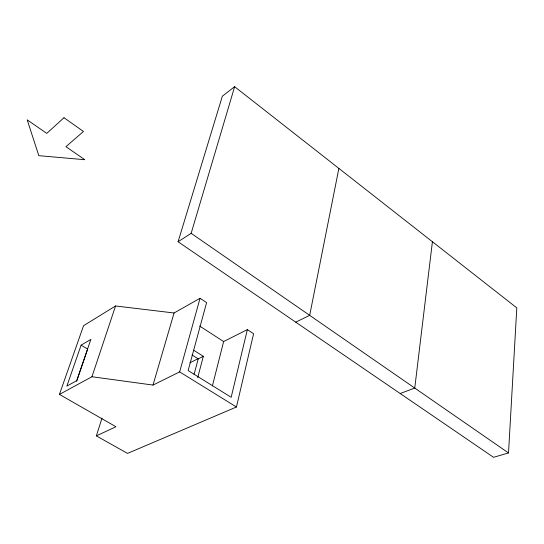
<?xml version="1.0" encoding="UTF-8"?>
<svg xmlns="http://www.w3.org/2000/svg" width="544" height="544" viewBox="0 0 544 544"><rect width="100%" height="100%" fill="white"/><g stroke="black" fill="none" stroke-linecap="round" stroke-linejoin="round"><path stroke-width="0.82" d="M508.518 452.962L516.8 307.884L234.634 86.693L222.346 96.2L178.078 241.76L493.551 457.307L508.518 452.962L191.155 233.322L178.078 241.76M432.412 241.726L414.752 388.062L400.187 393.516M338.878 168.409L309.686 315.35L295.725 322.143M102.027 418.071L96.356 435.88L127.527 453.397L236.45 407L253.599 333.737L247.357 329.61L223.625 341.564L212.418 385.852M247.357 329.61L231.18 397.304L188.142 370.559L206.598 302.62L200.042 298.282L174.053 312.99L115.559 305.973L83.565 325.679L59.432 394.42L115.967 426.754L96.356 435.88M197.696 377.672L203.334 356.327L193.678 350.214M194.072 374.408L198.22 358.877L203.334 356.327M59.432 394.42L91.943 376.747L153.007 385.07L179.649 371.899L200.042 298.282M153.007 385.07L174.053 312.99M191.155 233.322L234.634 86.693M91.943 376.747L115.559 305.973M76.65 381.194L87.652 349.105L81.11 345.168L66.858 386.104L76.724 380.691L90.882 339.381L81.11 345.168M189.897 362.794L198.247 358.625M179.649 371.899L236.45 407M192.032 354.974L198.22 358.877M199.648 326.026L223.625 341.564M63.981 117.728L46.757 133.382L27.2 119.85L38.814 155.666L84.803 159.718L65.953 146.669L83.47 131.471L63.981 117.728"/></g></svg>
